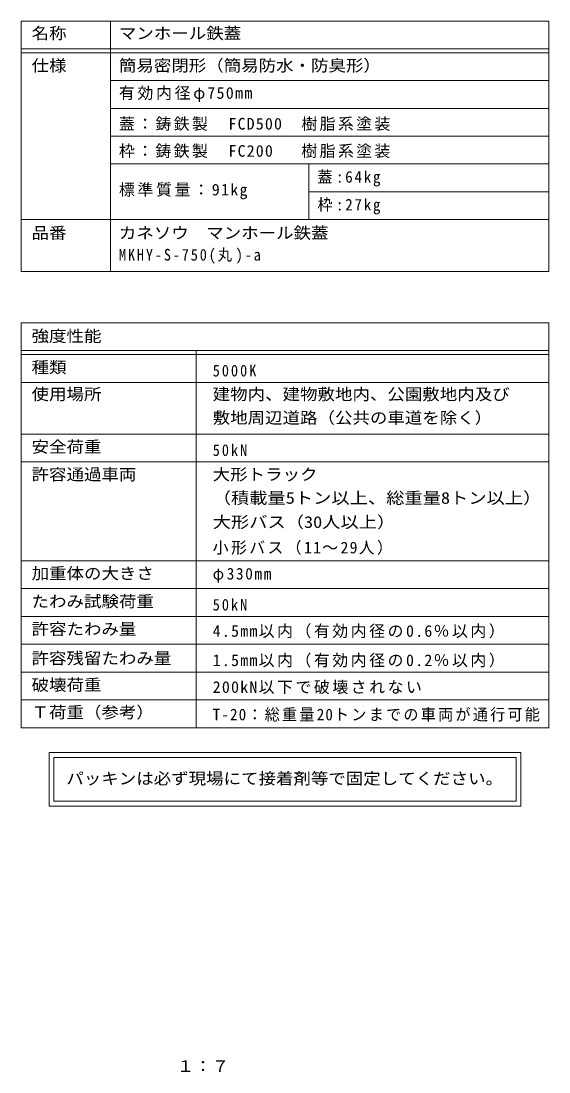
# Model space of a CAD drawing. Units: millimetres on the paper, enlarged 7 times. Extents: x -1027 to 1330, y -949 to 948.
# Drawn here: x 399 to 1330, y -927 to 925 of the extents above; entities that cross this region are included whole.
import ezdxf
from ezdxf.enums import TextEntityAlignment as Align

# ---------------------------------------------------------------- set-up
doc = ezdxf.new("R2010")
doc.units = ezdxf.units.MM
doc.header["$LTSCALE"] = 7
doc.layers.add('F-5_F-5ﾚｲﾔ', color=2, linetype='Continuous')
doc.layers.add('F-F_F-Fﾚｲﾔ', color=7, linetype='Continuous', lineweight=9)
doc.styles.add('ＭＳ ゴシック', font='')
doc.styles.get('ＭＳ ゴシック').set_extended_font_data('MS Gothic')

msp = doc.modelspace()

# ---------------------------------------------------------------- linework, layer by layer
at = {"layer": 'F-F_F-Fﾚｲﾔ'}
for p, q in [((398.665, 925.4), (1329.692, 925.4)), ((398.665, 925.4), (398.665, 484.064)), ((556.481, 925.4), (556.481, 484.064)), ((1329.692, 925.4), (1329.692, 484.064)), ((398.665, 876.4), (1329.692, 876.4)), ((398.665, 869.4), (1329.692, 869.4)), ((1329.692, 820.4), (556.481, 820.4)), ((1329.692, 771.4), (556.481, 771.4)), ((556.481, 722.4), (1329.692, 722.4)), ((556.481, 673.401), (1329.692, 673.401)), ((906.481, 673.401), (906.481, 575.4)), ((906.481, 624.401), (1329.692, 624.401)), ((398.665, 575.4), (1329.692, 575.4)), ((398.665, 484.064), (1329.692, 484.064)), ((398.665, 393.401), (1329.692, 393.401)), ((398.665, 393.401), (398.665, -320.089)), ((1329.692, 393.401), (1329.692, -320.089)), ((398.665, 344.401), (1329.692, 344.401)), ((398.665, 337.401), (1329.692, 337.401)), ((707.753, 344.401), (707.753, -320.089)), ((398.665, 288.401), (1329.692, 288.401)), ((398.665, 197.401), (1329.692, 197.401)), ((398.665, 148.401), (1329.692, 148.401)), ((398.665, -26.09), (1329.692, -26.09)), ((1329.692, -75.09), (398.665, -75.09)), ((398.665, -124.089), (1329.692, -124.089)), ((398.665, -173.089), (1329.692, -173.089)), ((398.665, -222.089), (1329.692, -222.089)), ((398.665, -271.089), (1329.692, -271.089)), ((398.665, -320.089), (1329.692, -320.089)), ((448.085, -364.005), (448.085, -458.174)), ((1280.273, -364.005), (448.085, -364.005)), ((1280.273, -458.174), (1280.273, -364.005)), ((456.835, -372.755), (456.835, -449.424)), ((456.835, -372.755), (1271.523, -372.755)), ((1271.523, -449.424), (1271.523, -372.755)), ((448.085, -458.174), (1280.273, -458.174)), ((1271.523, -449.424), (456.835, -449.424))]:
    msp.add_line(p, q, dxfattribs=at)

# ---------------------------------------------------------------- texts
at = {"layer": 'F-5_F-5ﾚｲﾔ', "style": 'ＭＳ ゴシック', "width": 1.1}
msp.add_text('１：７', height=20.53, dxfattribs=at).set_placement((673.4, -933.1), align=Align.BOTTOM_LEFT)
at = {"layer": 'F-F_F-Fﾚｲﾔ', "color": 3, "style": 'ＭＳ ゴシック'}
for s, width, p in [('名称', 1.1, (417.297, 887.409)), ('マンホール鉄蓋', 1.1, (571.295, 887.409)), ('仕様', 1.1, (417.297, 830.53)), ('簡易密閉形（簡易防水・防臭形）', 1.1, (571.295, 830.53)), ('品番', 1.1, (417.297, 535.519)), ('カネソウ\u3000マンホール鉄蓋', 1.1, (571.295, 535.519)), ('強度性能', 1.1, (417.297, 353.773)), ('種類', 1.1, (417.297, 298.637)), ('使用場所', 1.1, (417.297, 251.224)), ('建物内、建物敷地内、公園敷地内及び', 1.1, (736.688, 251.224)), ('敷地周辺道路（公共の車道を除く）', 1.1, (736.688, 209.734)), ('安全荷重', 1.1, (417.297, 158.502)), ('許容通過車両', 1.1, (417.297, 109.881)), ('大形トラック', 1.1, (736.688, 109.881)), ('（積載量5トン以上、総重量8トン以上）', 1.15, (736.688, 68.391)), ('大形バス（30人以上）', 1.15, (736.688, 25.882)), ('加重体の大きさ', 1.1, (417.297, -64.609)), ('たわみ試験荷重', 1.1, (417.297, -113.988)), ('許容たわみ量', 1.1, (417.297, -162.608)), ('許容残留たわみ量', 1.1, (417.297, -214.185)), ('破壊荷重', 1.1, (417.297, -261.089)), ('Ｔ荷重（参考）', 1.1, (417.297, -309.434))]:
    msp.add_text(s, height=20.53, dxfattribs=dict(at, width=width)).set_placement(p, align=Align.BOTTOM_LEFT)
at = {"layer": 'F-F_F-Fﾚｲﾔ', "color": 2, "style": 'ＭＳ ゴシック', "width": 1.1}
msp.add_text('パッキンは必ず現場にて接着剤等で固定してください。', height=20.53, dxfattribs=at).set_placement((478.615, -426.13), align=Align.BOTTOM_LEFT)
at = {"layer": 'F-F_F-Fﾚｲﾔ', "color": 3, "char_height": 20.53, "attachment_point": 7, "style": 'ＭＳ ゴシック'}
for s, insert in [('\\T1.17;有効内径φ750mm', (571.295, 782.78)), ('\\T1.15;蓋：鋳鉄製\u3000FCD500\u3000樹脂系塗装', (571.295, 731.687)), ('\\T1.15;枠：鋳鉄製\u3000FC200\\~\u3000樹脂系塗装', (571.295, 683.856)), ('\\T1.23;\\W0.95;蓋:64kg', (921.295, 633.688)), ('\\T1.17;標準質量：91kg', (571.295, 611.189)), ('\\T1.23;\\W0.95;枠:27kg', (921.295, 584.687)), ('\\T1.26;\\W0.9;MKHY-S-750(丸)-a', (571.295, 497.706)), ('\\T1.28;\\W0.9;5000K', (736.688, 298.637)), ('\\T1.28;\\W0.9;50kN', (736.688, 158.502)), ('\\T1.15;小形バス（11～29人）', (736.688, -15.609)), ('\\T1.23;\\W0.95;φ330mm', (736.688, -64.609)), ('\\T1.28;\\W0.9;50kN', (736.688, -113.988)), ('\\T1.16;4.5mm以内（有効内径の0.6％以内）', (736.688, -162.608)), ('\\T1.16;1.5mm以内（有効内径の0.2％以内）', (736.688, -214.185)), ('\\T1.16;200kN以下で破壊されない', (736.688, -261.089)), ('\\T1.15;\\W0.95;T-20：総重量20トンまでの車両が通行可能', (736.688, -309.434))]:
    msp.add_mtext(s, dxfattribs=dict(at, insert=insert))

doc.saveas('drawing.dxf')
